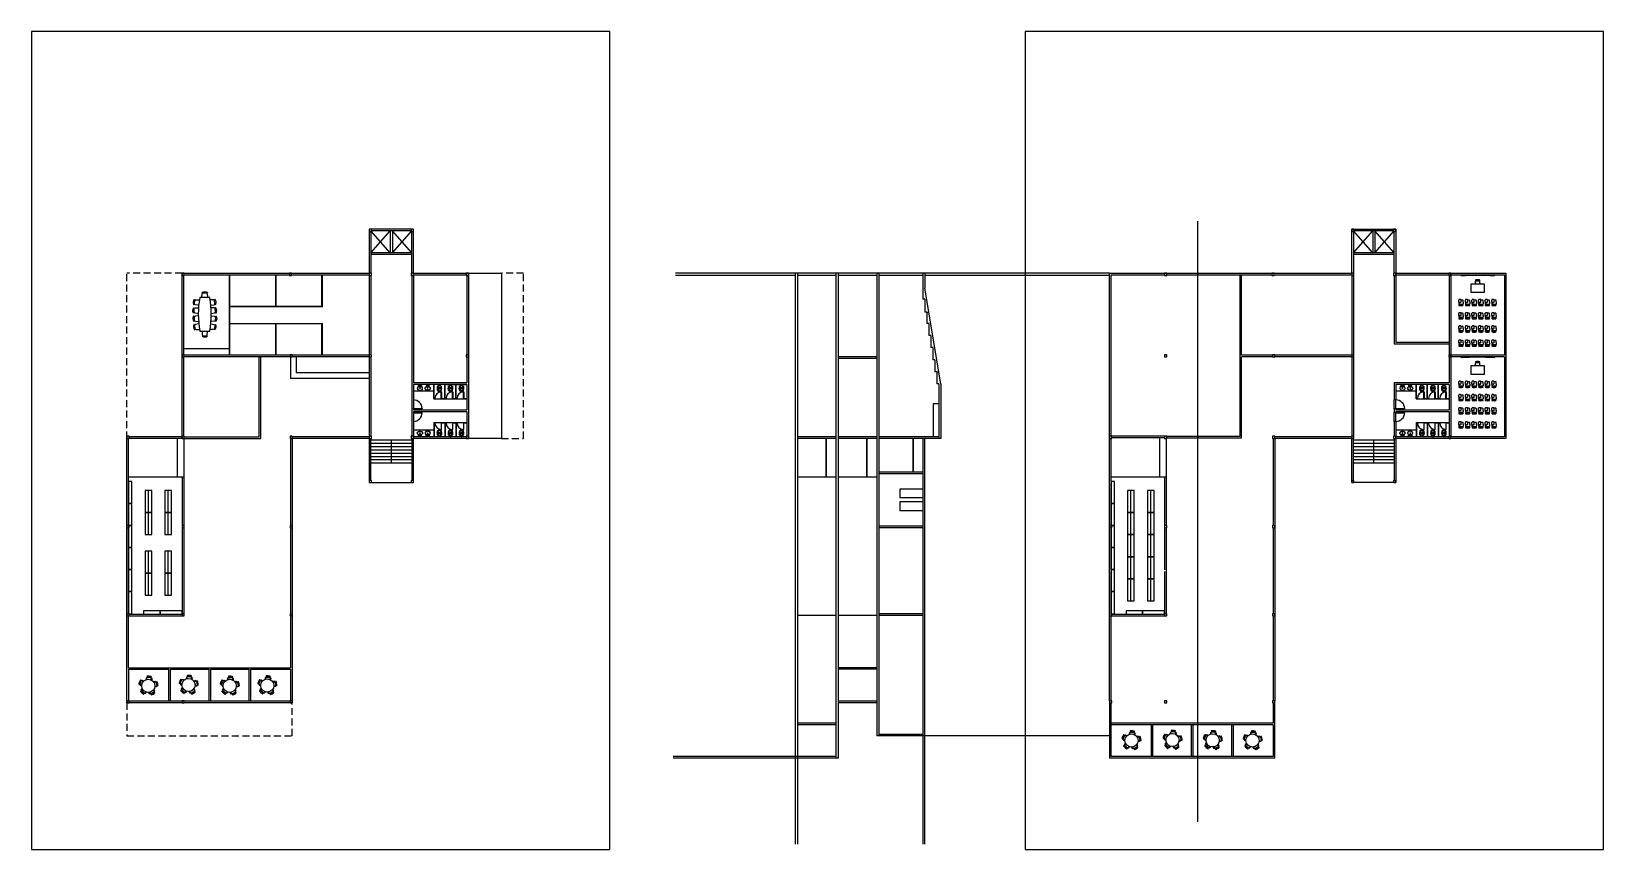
# Model space of a CAD drawing. Header units: millimetres. Extents: x 387 to 811, y 539 to 827.
# Drawn here: x 614.3 to 757.1, y 573.2 to 647.4 of the extents above; entities that cross this region are included whole.
import ezdxf

# ---------------------------------------------------------------- set-up
doc = ezdxf.new("R2010")
doc.units = ezdxf.units.MM
doc.linetypes.add('DASHED', pattern=[19.05, 12.7, -6.35])
for name, color, linetype in [('1 pav.', 5, 'Continuous'), ('2 pav.', 3, 'Continuous'), ('ESQUADRIAS', 6, 'Continuous'), ('LINHA FINA', 8, 'Continuous'), ('MOBILIARIO', 3, 'Continuous'), ('parede vista', 2, 'Continuous'), ('PAREDES EM CORTE', 5, 'Continuous'), ('pilar', 4, 'Continuous'), ('projeção', 1, 'DASHED'), ('Térreo', 2, 'Continuous')]:
    doc.layers.add(name, color=color, linetype=linetype)

# ---------------------------------------------------------------- blocks, each defined once
blk = doc.blocks.new('mesa redonda da biblioteca')
at = {"layer": 'MOBILIARIO'}
for p, q in [((1159.24, -112.66), (1159.27, -112.65)), ((1159.37, -112.74), (1159.29, -112.63)), ((1159.3, -112.56), (1159.54, -112.39)), ((1159.37, -112.75), (1159.35, -112.76)), ((1159.41, -112.48), (1159.37, -112.43)), ((1159.43, -112.47), (1159.39, -112.41)), ((1159.7, -112.51), (1159.61, -112.4)), ((1159.63, -112.38), (1159.66, -112.36)), ((1159.69, -112.51), (1159.71, -112.5)), ((1160.03, -112.52), (1160.02, -112.5)), ((1160.04, -112.52), (1160.12, -112.41)), ((1160.08, -112.37), (1160.1, -112.39)), ((1160.19, -112.4), (1160.43, -112.57)), ((1160.3, -112.47), (1160.34, -112.42)), ((1160.32, -112.49), (1160.36, -112.44)), ((1160.36, -112.76), (1160.44, -112.64)), ((1160.36, -112.75), (1160.38, -112.77)), ((1160.46, -112.66), (1160.49, -112.67)), ((1159.13, -113.3), (1159.07, -113.32)), ((1159.14, -113.33), (1159.08, -113.35)), ((1159.18, -113.46), (1159.09, -113.17)), ((1159.12, -113.09), (1159.11, -113.06)), ((1159.26, -113.07), (1159.12, -113.11)), ((1159.26, -113.07), (1159.25, -113.04)), ((1159.38, -113.45), (1159.25, -113.49)), ((1159.26, -113.54), (1159.25, -113.52)), ((1159.38, -113.45), (1159.39, -113.47)), ((1159.63, -113.8), (1159.6, -113.8)), ((1159.65, -113.66), (1159.63, -113.66)), ((1159.65, -113.65), (1159.65, -113.8)), ((1160, -113.85), (1159.7, -113.85)), ((1159.84, -113.85), (1159.84, -113.91)), ((1159.87, -113.85), (1159.87, -113.91)), ((1160.05, -113.66), (1160.05, -113.8)), ((1160.06, -113.66), (1160.08, -113.66)), ((1160.11, -113.8), (1160.08, -113.8)), ((1160.33, -113.46), (1160.47, -113.51)), ((1160.33, -113.46), (1160.33, -113.49)), ((1160.46, -113.53), (1160.45, -113.56)), ((1160.46, -113.08), (1160.47, -113.06)), ((1160.46, -113.08), (1160.59, -113.13)), ((1160.62, -113.19), (1160.53, -113.47)), ((1160.57, -113.35), (1160.63, -113.37)), ((1160.58, -113.32), (1160.64, -113.34)), ((1160.61, -113.07), (1160.6, -113.1))]:
    blk.add_line(p, q, dxfattribs=at)
for points in [[(1159.24, -112.66), (1159.34, -112.79)], [(1159.27, -112.65), (1159.36, -112.77)], [(1159.63, -112.38), (1159.72, -112.51)], [(1159.66, -112.36), (1159.76, -112.5)], [(1160.08, -112.37), (1159.98, -112.5)], [(1160.1, -112.39), (1160.01, -112.51)], [(1160.46, -112.66), (1160.37, -112.78)], [(1160.49, -112.67), (1160.39, -112.81)], [(1159.11, -113.06), (1159.27, -113.01)], [(1159.12, -113.09), (1159.26, -113.04)], [(1159.25, -113.52), (1159.39, -113.47)], [(1159.26, -113.54), (1159.42, -113.49)], [(1159.6, -113.8), (1159.6, -113.63)], [(1159.63, -113.8), (1159.63, -113.64)], [(1160.08, -113.8), (1160.08, -113.65)], [(1160.11, -113.8), (1160.11, -113.64)], [(1160.45, -113.56), (1160.29, -113.51)], [(1160.46, -113.53), (1160.31, -113.48)], [(1160.61, -113.07), (1160.46, -113.02)], [(1160.6, -113.1), (1160.46, -113.06)]]:
    blk.add_lwpolyline(points, dxfattribs=at)
blk.add_circle((1159.86, -113.09), 0.6, dxfattribs=at)
for centre, radius, start, end in [((1159.24, -112.52), 0.025, 136.3399, 316.3399), ((1159.94, -113.19), 1, 115.6601, 136.3399), ((1159.94, -113.19), 0.95, 115.6601, 136.3399), ((1159.33, -112.6), 0.05, 126, 216), ((1159.52, -112.31), 0.025, 295.6601, 115.6601), ((1159.57, -112.43), 0.05, 36, 126), ((1160.16, -112.44), 0.05, 54, 144), ((1160.21, -112.32), 0.025, 64.3399, 244.3399), ((1159.79, -113.2), 0.95, 43.6601, 64.3399), ((1159.79, -113.2), 1, 43.6601, 64.3399), ((1160.4, -112.61), 0.05, 324, 54), ((1160.5, -112.53), 0.025, 223.6601, 43.6601), ((1159.01, -113.17), 0.025, 7.6601, 187.6601), ((1159.98, -113.04), 1, 187.6601, 208.3399), ((1159.98, -113.04), 0.95, 187.6601, 208.3399), ((1159.14, -113.16), 0.05, 108, 198), ((1159.12, -113.51), 0.025, 208.3399, 28.3399), ((1159.23, -113.44), 0.05, 198, 288), ((1159.7, -113.8), 0.05, 180, 270), ((1159.68, -113.92), 0.025, 79.6601, 259.6601), ((1159.85, -112.96), 1, 259.6601, 280.3399), ((1159.85, -112.96), 0.95, 259.6601, 280.3399), ((1160, -113.8), 0.05, 270, 0), ((1160.03, -113.92), 0.025, 280.3399, 100.3399), ((1160.48, -113.46), 0.05, 252, 342), ((1159.74, -113.06), 0.95, 331.6601, 352.3399), ((1160.59, -113.52), 0.025, 151.6601, 331.6601), ((1160.58, -113.17), 0.05, 342, 72), ((1159.74, -113.06), 1, 331.6601, 352.3399), ((1160.7, -113.19), 0.025, 352.3399, 172.3399)]:
    blk.add_arc(centre, radius, start, end, dxfattribs=at)
blk = doc.blocks.new('carteira')
at = {"layer": 'MOBILIARIO'}
for p, q in [((678.55, -147.9), (678.55, -147.75)), ((678.6, -147.7), (678.9, -147.7)), ((678.6, -148.1), (678.74, -148.1)), ((678.73, -147.7), (678.73, -147.64)), ((678.74, -147.94), (678.74, -148.1)), ((678.76, -147.7), (678.76, -147.64)), ((678.85, -147.89), (678.79, -147.89)), ((678.79, -148.15), (678.9, -148.15)), ((678.9, -147.7), (678.9, -147.84)), ((678.95, -147.9), (678.95, -147.75)), ((678.95, -148.05), (678.95, -148.1))]:
    blk.add_line(p, q, dxfattribs=at)
for points in [[(678.55, -147.9), (678.55, -148.05)], [(678.95, -147.9), (678.95, -148.05)]]:
    blk.add_lwpolyline(points, dxfattribs=at)
for centre, radius, start, end in [((678.57, -147.63), 0.025, 100.3211, 280.3211), ((678.6, -147.75), 0.05, 89.9812, 179.9812), ((678.6, -148.05), 0.05, 179.9812, 269.9812), ((678.75, -148.59), 1, 79.6413, 100.3211), ((678.75, -148.59), 0.95, 79.6413, 100.3211), ((678.79, -147.94), 0.05, 90, 180), ((678.79, -148.1), 0.05, 180, 270), ((678.85, -147.84), 0.05, 270, 0), ((678.9, -147.75), 0.05, 359.9812, 89.9812), ((678.9, -148.1), 0.05, 270, 0), ((678.92, -147.63), 0.025, 259.6413, 79.6413)]:
    blk.add_arc(centre, radius, start, end, dxfattribs=at)
blk = doc.blocks.new('bureau de aula')
at = {"layer": 'MOBILIARIO'}
for p, q in [((676.06, -147.83), (676.02, -147.83)), ((676.06, -147.86), (676.02, -147.86)), ((676.06, -147.99), (676.06, -147.69)), ((676.26, -147.64), (676.11, -147.64)), ((676.26, -148.04), (676.11, -148.04))]:
    blk.add_line(p, q, dxfattribs=at)
for points in [[(676.26, -147.64), (676.36, -147.64)], [(676.26, -148.04), (676.36, -148.04)]]:
    blk.add_lwpolyline(points, dxfattribs=at)
blk.add_lwpolyline([(677.11, -147.22), (676.36, -147.22), (676.36, -148.47), (677.11, -148.47)], close=True, dxfattribs=at)
for centre, radius, start, end in [((676.97, -147.84), 1, 169.6601, 190.3399), ((676.01, -147.67), 0.025, 349.6601, 169.6601), ((676.01, -148.02), 0.025, 190.3399, 10.3399), ((676.97, -147.84), 0.95, 169.6601, 190.3399), ((676.11, -147.69), 0.05, 90, 180), ((676.11, -147.99), 0.05, 180, 270)]:
    blk.add_arc(centre, radius, start, end, dxfattribs=at)
blk = doc.blocks.new('mesa de reuniões')
at = {"layer": 'MOBILIARIO'}
for points in [[(1151.48, -107.15, 0.083333), (1148.45, -106.88), (1148.37, -107.8, 0.083333), (1151.4, -108.06)], [(1148.67, -106.43, 0.421716), (1148.66, -106.44), (1148.67, -106.45, 0.406514), (1148.69, -106.46, -0.29498), (1149.12, -106.44, 0.406514), (1149.13, -106.44), (1149.14, -106.43, 0.421716), (1149.13, -106.42, 0.295423)], [(1149.43, -106.42, 0.421716), (1149.42, -106.43), (1149.43, -106.44, 0.406514), (1149.44, -106.45, -0.29498), (1149.87, -106.47, 0.406514), (1149.89, -106.47), (1149.9, -106.46, 0.421716), (1149.89, -106.44, 0.295423)], [(1150.65, -106.53, -0.421716), (1150.65, -106.54), (1150.64, -106.55, -0.406514), (1150.63, -106.56, 0.29498), (1150.2, -106.5, -0.406514), (1150.19, -106.49), (1150.18, -106.48, -0.421716), (1150.19, -106.47, -0.295423)], [(1151.4, -106.68, -0.421716), (1151.4, -106.69), (1151.39, -106.7, -0.406514), (1151.37, -106.7, 0.29498), (1150.95, -106.61, -0.406514), (1150.94, -106.6), (1150.93, -106.59, -0.421716), (1150.94, -106.58, -0.295423)], [(1147.95, -107.07, -0.421716), (1147.97, -107.06), (1147.98, -107.07, -0.406514), (1147.98, -107.09, 0.29498), (1147.94, -107.52, -0.406514), (1147.94, -107.53), (1147.93, -107.54, -0.421716), (1147.91, -107.53, -0.295423)], [(1148.5, -108.28, -0.421716), (1148.5, -108.27), (1148.51, -108.26, -0.406514), (1148.53, -108.26, 0.29498), (1148.95, -108.35, -0.406514), (1148.96, -108.35), (1148.97, -108.36, -0.421716), (1148.96, -108.38, -0.295423)], [(1149.25, -108.43, -0.421716), (1149.25, -108.41), (1149.26, -108.4, -0.406514), (1149.27, -108.4, 0.29498), (1149.7, -108.45, -0.406514), (1149.71, -108.46), (1149.72, -108.47, -0.421716), (1149.72, -108.48, -0.295423)], [(1150.48, -108.53, 0.421716), (1150.48, -108.51), (1150.47, -108.5, 0.406514), (1150.46, -108.5, -0.29498), (1150.03, -108.48, 0.406514), (1150.01, -108.48), (1150.01, -108.49, 0.421716), (1150.01, -108.51, 0.295423)], [(1151.93, -107.41, 0.421716), (1151.92, -107.41), (1151.91, -107.42, 0.406514), (1151.9, -107.43, -0.29498), (1151.87, -107.86, 0.406514), (1151.87, -107.87), (1151.88, -107.88, 0.421716), (1151.89, -107.88, 0.295423)], [(1151.24, -108.52, 0.421716), (1151.24, -108.5), (1151.23, -108.49, 0.406514), (1151.22, -108.49, -0.29498), (1150.79, -108.5, 0.406514), (1150.77, -108.51), (1150.77, -108.52, 0.421716), (1150.77, -108.53, 0.295423)]]:
    blk.add_lwpolyline(points, format="xyb", close=True, dxfattribs=at)
for points in [[(1149.16, -106.86, 0.084259), (1149.16, -106.82), (1149.13, -106.56, 0.389031), (1149.03, -106.47), (1148.77, -106.48, 0.389031), (1148.67, -106.57), (1148.66, -106.84, 0.084259), (1148.66, -106.87, 0.084259)], [(1149.89, -106.88, 0.084259), (1149.89, -106.85), (1149.88, -106.59, 0.389031), (1149.79, -106.49), (1149.53, -106.48, 0.389031), (1149.42, -106.56), (1149.39, -106.82, 0.084259), (1149.39, -106.86, 0.084259)], [(1150.11, -106.9, -0.084259), (1150.12, -106.87), (1150.17, -106.61, -0.389031), (1150.29, -106.53), (1150.54, -106.57, -0.389031), (1150.63, -106.67), (1150.62, -106.94, -0.084259), (1150.61, -106.97, -0.084259)], [(1150.83, -107.01, -0.084259), (1150.84, -106.97), (1150.91, -106.72, -0.389031), (1151.03, -106.65), (1151.28, -106.7, -0.389031), (1151.36, -106.82), (1151.33, -107.08, -0.084259), (1151.32, -107.11, -0.084259)], [(1148.38, -107.58, -0.170598), (1148.32, -107.59), (1148.06, -107.54, -0.389031), (1147.97, -107.43), (1148, -107.18, -0.389031), (1148.1, -107.08), (1148.36, -107.08, -0.170598), (1148.43, -107.11, -0.170598)], [(1149.07, -107.95, -0.084259), (1149.06, -107.98), (1148.99, -108.23, -0.389031), (1148.87, -108.31), (1148.62, -108.25, -0.389031), (1148.54, -108.14), (1148.57, -107.88, -0.084259), (1148.58, -107.85, -0.084259)], [(1149.79, -108.05, -0.084259), (1149.79, -108.08), (1149.73, -108.34, -0.389031), (1149.62, -108.42), (1149.36, -108.39, -0.389031), (1149.27, -108.28), (1149.28, -108.02, -0.084259), (1149.29, -107.99, -0.084259)], [(1150.01, -108.07, 0.084259), (1150.01, -108.1), (1150.02, -108.36, 0.389031), (1150.12, -108.46), (1150.37, -108.47, 0.389031), (1150.48, -108.38), (1150.51, -108.12, 0.084259), (1150.51, -108.09, 0.084259)], [(1150.74, -108.09, 0.084259), (1150.74, -108.12), (1150.77, -108.39, 0.389031), (1150.87, -108.48), (1151.13, -108.47, 0.389031), (1151.23, -108.37), (1151.24, -108.11, 0.084259), (1151.24, -108.07, 0.084259)], [(1151.42, -107.84, 0.170598), (1151.49, -107.86), (1151.75, -107.86, 0.389031), (1151.85, -107.77), (1151.87, -107.52, 0.389031), (1151.79, -107.41), (1151.53, -107.36, 0.170598), (1151.46, -107.37, 0.170598)]]:
    blk.add_lwpolyline(points, format="xyb", dxfattribs=at)
blk = doc.blocks.new('cuba do lavatório')
at = {"layer": 'MOBILIARIO'}
for p, q in [((535.9, 52.8), (535.89, 52.91)), ((535.96, 52.8), (535.97, 52.91))]:
    blk.add_line(p, q, dxfattribs=at)
for centre, radius in [((535.81, 52.91), 0.0326), ((535.81, 52.91), 0.0212), ((536.05, 52.91), 0.0326), ((536.05, 52.91), 0.0212), ((535.93, 52.69), 0.0212)]:
    blk.add_circle(centre, radius, dxfattribs=at)
for centre, radius, start, end in [((535.93, 52.91), 0.05, 317.7534, 222.2466), ((535.93, 52.91), 0.04, 349.8443, 190.1557), ((535.93, 52.8), 0.04, 143.4139, 36.5861), ((535.93, 52.8), 0.03, 180, 0)]:
    blk.add_arc(centre, radius, start, end, dxfattribs=at)
blk.add_ellipse((535.93, 52.69), major_axis=(-0.235, 0), ratio=0.714749, start_param=4.861692, end_param=10.846271, dxfattribs=at)
blk.add_open_spline([(535.89, 52.87), (535.85, 52.86), (535.81, 52.85), (535.72, 52.79), (535.68, 52.74), (535.69, 52.63), (535.73, 52.58), (535.84, 52.52), (535.92, 52.51), (536.06, 52.53), (536.12, 52.57), (536.18, 52.67), (536.18, 52.73), (536.11, 52.82), (536.05, 52.85), (535.98, 52.87), (535.97, 52.87), (535.97, 52.87)], degree=3, knots=[4.861692, 4.861692, 4.861692, 4.861692, 5.430609, 5.430609, 6.323813, 6.323813, 7.217016, 7.217016, 8.110219, 8.110219, 9.003422, 9.003422, 9.896625, 9.896625, 10.789828, 10.789828, 10.846271, 10.846271, 10.846271, 10.846271], dxfattribs=at)
blk = doc.blocks.new('vaso sanitário')
at = {"layer": 'MOBILIARIO'}
for p, q in [((535.05, 52.96), (535.05, 53.01)), ((535.09, 52.96), (535.09, 53.01))]:
    blk.add_line(p, q, dxfattribs=at)
for points in [[(535.12, 52.92, -0.166403), (535.13, 52.93), (535.17, 52.92, -0.147687), (535.22, 52.89, -0.13868), (535.24, 52.84, -0.056337), (535.26, 52.7, -0.03707), (535.25, 52.6, -0.071007), (535.21, 52.47, -0.183874), (535.17, 52.42, -0.096189), (535.07, 52.4, -0.096189), (534.97, 52.42, -0.183874), (534.92, 52.47, -0.071007), (534.88, 52.6, -0.03707), (534.87, 52.7, -0.056337), (534.89, 52.84, -0.13868), (534.92, 52.89, -0.147687), (534.97, 52.92), (535, 52.93, -0.166403), (535.01, 52.92)], [(535.1, 52.94), (535.1, 52.95, 0.414214), (535.08, 52.96), (535.05, 52.96, 0.414214), (535.03, 52.95), (535.03, 52.94)], [(535.07, 52.76, 0.06168), (534.99, 52.76, 0.039055), (534.98, 52.75, 0.304226), (534.92, 52.67, 0.074407), (534.95, 52.49, 0.256561), (535, 52.45, 0.06572), (535.07, 52.44, 0.068252)], [(535.07, 52.76, 0.06168), (534.99, 52.75, 0.039055), (534.98, 52.75, 0.304045), (534.93, 52.67, 0.074349), (534.96, 52.5, 0.256479), (535.01, 52.46, 0.065787), (535.07, 52.45, 0.065787)], [(535.07, 52.73, 0.0408), (535.02, 52.73), (535.02, 52.67, 0.057291), (535.03, 52.67, 0.350796), (535.07, 52.63, 0.350796)], [(535.07, 52.76, -0.06168), (535.14, 52.75, -0.039055), (535.15, 52.75, -0.304045), (535.2, 52.67, -0.074349), (535.17, 52.5, -0.256479), (535.13, 52.46, -0.065787), (535.07, 52.45, -0.065787)], [(535.07, 52.76, -0.06168), (535.14, 52.76, -0.039055), (535.15, 52.75, -0.304226), (535.21, 52.67, -0.074407), (535.18, 52.49, -0.256561), (535.13, 52.45, -0.06572), (535.07, 52.44, -0.068252)], [(535.07, 52.73, -0.0408), (535.11, 52.73), (535.11, 52.67, -0.057291), (535.11, 52.67, -0.350796), (535.07, 52.63, -0.350796)]]:
    blk.add_lwpolyline(points, format="xyb", dxfattribs=at)
for points in [[(535.07, 52.42, 0.082763), (535.16, 52.43, 0.191824), (535.21, 52.48, 0.041847), (535.24, 52.58, 0.10707), (535.24, 52.83, 0.077273), (535.22, 52.88, 0.212411), (535.17, 52.92, 0.040827), (535.15, 52.92, 0.014904), (535.14, 52.92, 0.025143), (535.13, 52.92, -0.029767), (535.11, 52.93, 0.034354), (535.07, 52.93, 0.034354), (535.02, 52.93, -0.029767), (535, 52.92, 0.025143), (535, 52.92, 0.014904), (534.98, 52.92, 0.040827), (534.97, 52.92, 0.212411), (534.91, 52.88, 0.077273), (534.9, 52.83, 0.10707), (534.9, 52.58, 0.041847), (534.93, 52.48, 0.191824), (534.98, 52.43, 0.082763)], [(535.03, 53.03), (535.1, 53.03), (535.1, 53.03, -0.414214), (535.08, 53.01), (535.05, 53.01, -0.414214), (535.03, 53.03)]]:
    blk.add_lwpolyline(points, format="xyb", close=True, dxfattribs=at)
for centre in [(534.99, 52.85), (535.14, 52.85)]:
    blk.add_circle(centre, 0.0075, dxfattribs=at)
for centre, radius, start, end in [((535.01, 52.91), 0.0286, 100.7284, 157.4355), ((535.07, 52.56), 0.389, 90.3224, 99.2049), ((535.06, 52.56), 0.389, 80.7951, 89.6776), ((535.12, 52.91), 0.0286, 22.5645, 79.2716)]:
    blk.add_arc(centre, radius, start, end, dxfattribs=at)

msp = doc.modelspace()

# ---------------------------------------------------------------- linework, layer by layer
at = {"layer": '1 pav.'}
for p, q in [((637.951, 625.327), (638.001, 625.327)), ((637.851, 610.477), (637.851, 602.577)), ((637.851, 602.377), (637.851, 594.577))]:
    msp.add_line(p, q, dxfattribs=at)
at = {"layer": '2 pav.'}
for points in [[(734.204, 629.277), (734.404, 629.277), (734.404, 629.477), (734.204, 629.477)], [(738.004, 629.277), (738.204, 629.277), (738.204, 629.477), (738.004, 629.477)], [(734.204, 606.477), (734.404, 606.477), (734.404, 606.677), (734.204, 606.677)], [(738.004, 606.477), (738.204, 606.477), (738.204, 606.677), (738.004, 606.677)]]:
    msp.add_lwpolyline(points, close=True, dxfattribs=at)
at = {"layer": 'ESQUADRIAS'}
for p, q in [((650.851, 614.077), (650.851, 615.377)), ((650.881, 614.107), (650.881, 615.377)), ((651.851, 614.107), (651.851, 615.377)), ((651.881, 614.107), (651.881, 615.377)), ((652.851, 614.107), (652.851, 615.377)), ((652.881, 614.107), (652.881, 615.377)), ((740.054, 614.077), (740.054, 615.377)), ((740.084, 614.107), (740.084, 615.377)), ((741.054, 614.107), (741.054, 615.377)), ((741.084, 614.107), (741.084, 615.377)), ((742.054, 614.107), (742.054, 615.377)), ((742.084, 614.107), (742.084, 615.377)), ((650.851, 614.077), (650.959, 614.077)), ((650.881, 614.107), (650.959, 614.107)), ((650.959, 614.107), (650.959, 614.077)), ((651.559, 614.107), (651.881, 614.107)), ((651.559, 614.107), (651.559, 614.077)), ((651.559, 614.077), (651.974, 614.077)), ((651.559, 614.077), (651.974, 614.077)), ((651.881, 614.107), (651.974, 614.107)), ((651.974, 614.107), (651.974, 614.077)), ((652.574, 614.107), (652.574, 614.077)), ((652.574, 614.107), (652.981, 614.107)), ((652.574, 614.107), (652.574, 614.077)), ((652.574, 614.077), (652.981, 614.077)), ((653.581, 614.107), (653.851, 614.107)), ((653.581, 614.107), (653.581, 614.077)), ((653.581, 614.077), (653.851, 614.077)), ((740.054, 614.077), (740.161, 614.077)), ((740.084, 614.107), (740.161, 614.107)), ((740.161, 614.107), (740.161, 614.077)), ((740.761, 614.107), (741.084, 614.107)), ((740.761, 614.107), (740.761, 614.077)), ((740.761, 614.077), (741.176, 614.077)), ((740.761, 614.077), (741.176, 614.077)), ((741.084, 614.107), (741.176, 614.107)), ((741.176, 614.107), (741.176, 614.077)), ((741.776, 614.107), (741.776, 614.077)), ((741.776, 614.107), (742.184, 614.107)), ((741.776, 614.107), (741.776, 614.077)), ((741.776, 614.077), (742.184, 614.077)), ((742.784, 614.107), (743.054, 614.107)), ((742.784, 614.107), (742.784, 614.077)), ((742.784, 614.077), (743.054, 614.077)), ((650.851, 611.927), (650.851, 610.627)), ((650.851, 611.927), (650.959, 611.927)), ((650.881, 611.897), (650.881, 610.627)), ((650.881, 611.897), (650.959, 611.897)), ((650.959, 611.897), (650.959, 611.927)), ((651.559, 611.927), (651.974, 611.927)), ((651.559, 611.897), (651.559, 611.927)), ((651.559, 611.897), (651.881, 611.897)), ((651.851, 611.897), (651.851, 610.627)), ((651.881, 611.897), (651.881, 610.627)), ((651.881, 611.897), (651.974, 611.897)), ((651.974, 611.897), (651.974, 611.927)), ((652.574, 611.897), (652.574, 611.927)), ((652.574, 611.927), (652.981, 611.927)), ((652.574, 611.897), (652.574, 611.927)), ((652.574, 611.897), (652.981, 611.897)), ((652.851, 611.897), (652.851, 610.627)), ((652.881, 611.897), (652.881, 610.627)), ((652.981, 611.897), (652.981, 611.927)), ((653.581, 611.927), (653.851, 611.927)), ((653.581, 611.897), (653.581, 611.927)), ((653.581, 611.897), (653.851, 611.897)), ((740.054, 611.927), (740.054, 610.627)), ((740.054, 611.927), (740.161, 611.927)), ((740.084, 611.897), (740.084, 610.627)), ((740.084, 611.897), (740.161, 611.897)), ((740.161, 611.897), (740.161, 611.927)), ((740.761, 611.927), (741.176, 611.927)), ((740.761, 611.897), (740.761, 611.927)), ((740.761, 611.897), (741.084, 611.897)), ((741.054, 611.897), (741.054, 610.627)), ((741.084, 611.897), (741.084, 610.627)), ((741.084, 611.897), (741.176, 611.897)), ((741.176, 611.897), (741.176, 611.927)), ((741.776, 611.897), (741.776, 611.927)), ((741.776, 611.927), (742.184, 611.927)), ((741.776, 611.897), (741.776, 611.927)), ((741.776, 611.897), (742.184, 611.897)), ((742.054, 611.897), (742.054, 610.627)), ((742.084, 611.897), (742.084, 610.627)), ((742.184, 611.897), (742.184, 611.927)), ((742.784, 611.927), (743.054, 611.927)), ((742.784, 611.897), (742.784, 611.927)), ((742.784, 611.897), (743.054, 611.897))]:
    msp.add_line(p, q, dxfattribs=at)
for points in [[(651.559, 614.107), (651.529, 614.107), (651.529, 614.707), (651.559, 614.707)], [(652.574, 614.107), (652.544, 614.107), (652.544, 614.707), (652.574, 614.707)], [(653.581, 614.107), (653.551, 614.107), (653.551, 614.707), (653.581, 614.707)], [(740.761, 614.107), (740.731, 614.107), (740.731, 614.707), (740.761, 614.707)], [(741.776, 614.107), (741.746, 614.107), (741.746, 614.707), (741.776, 614.707)], [(742.784, 614.107), (742.754, 614.107), (742.754, 614.707), (742.784, 614.707)], [(649.001, 613.177), (649.001, 613.207), (649.801, 613.207), (649.801, 613.177)], [(649.001, 612.827), (649.001, 612.797), (649.801, 612.797), (649.801, 612.827)], [(738.204, 613.177), (738.204, 613.207), (739.004, 613.207), (739.004, 613.177)], [(738.204, 612.827), (738.204, 612.797), (739.004, 612.797), (739.004, 612.827)], [(651.559, 611.897), (651.529, 611.897), (651.529, 611.297), (651.559, 611.297)], [(652.574, 611.897), (652.544, 611.897), (652.544, 611.297), (652.574, 611.297)], [(653.581, 611.897), (653.551, 611.897), (653.551, 611.297), (653.581, 611.297)], [(740.761, 611.897), (740.731, 611.897), (740.731, 611.297), (740.761, 611.297)], [(741.776, 611.897), (741.746, 611.897), (741.746, 611.297), (741.776, 611.297)], [(742.784, 611.897), (742.754, 611.897), (742.754, 611.297), (742.784, 611.297)]]:
    msp.add_lwpolyline(points, close=True, dxfattribs=at)
at = {"layer": 'LINHA FINA'}
for p, q in [((645.151, 627.327), (646.901, 629.327)), ((646.901, 627.327), (645.151, 629.327)), ((647.101, 627.327), (648.851, 629.327)), ((648.851, 627.327), (647.101, 629.327)), ((734.354, 627.327), (736.104, 629.327)), ((736.104, 627.327), (734.354, 629.327)), ((736.304, 627.327), (738.054, 629.327)), ((738.054, 627.327), (736.304, 629.327)), ((632.301, 618.627), (628.151, 618.627)), ((650.959, 614.077), (651.559, 614.077)), ((651.974, 614.077), (652.574, 614.077)), ((652.981, 614.077), (653.581, 614.077)), ((738.054, 613.177), (738.054, 613.977)), ((738.204, 613.177), (738.204, 613.977)), ((740.161, 614.077), (740.761, 614.077)), ((741.176, 614.077), (741.776, 614.077)), ((742.184, 614.077), (742.784, 614.077)), ((738.054, 612.027), (738.054, 612.827)), ((738.204, 612.027), (738.204, 612.827)), ((650.959, 611.927), (651.559, 611.927)), ((651.974, 611.927), (652.574, 611.927)), ((652.981, 611.927), (653.581, 611.927)), ((740.161, 611.927), (740.761, 611.927)), ((741.176, 611.927), (741.776, 611.927)), ((742.184, 611.927), (742.784, 611.927)), ((648.851, 610.327), (645.151, 610.327)), ((648.851, 610.027), (645.151, 610.027)), ((648.851, 609.727), (645.151, 609.727)), ((647.001, 608.227), (647.001, 610.327)), ((738.054, 610.327), (734.354, 610.327)), ((738.054, 610.027), (734.354, 610.027)), ((738.054, 609.727), (734.354, 609.727)), ((736.204, 608.227), (736.204, 610.327)), ((648.851, 609.427), (645.151, 609.427)), ((648.851, 609.127), (645.151, 609.127)), ((648.851, 608.827), (645.151, 608.827)), ((648.851, 608.527), (645.151, 608.527)), ((648.851, 608.227), (645.151, 608.227)), ((738.054, 609.427), (734.354, 609.427)), ((738.054, 609.127), (734.354, 609.127)), ((738.054, 608.827), (734.354, 608.827)), ((738.054, 608.527), (734.354, 608.527)), ((738.054, 608.227), (734.354, 608.227))]:
    msp.add_line(p, q, dxfattribs=at)
for centre, radius, start, end in [((649.001, 613.177), 0.801, 2.14759, 90), ((651.544, 614.122), 0.585, 91.4688, 181.4688), ((652.559, 614.122), 0.585, 91.4688, 181.4688), ((653.566, 614.122), 0.585, 91.4688, 181.4688), ((738.204, 613.177), 0.801, 2.14759, 90), ((740.746, 614.122), 0.585, 91.4688, 181.4688), ((741.761, 614.122), 0.585, 91.4688, 181.4688), ((742.769, 614.122), 0.585, 91.4688, 181.4688), ((649.001, 612.827), 0.801, 270, 357.85241), ((738.204, 612.827), 0.801, 270, 357.85241), ((651.544, 611.882), 0.585, 178.5312, 268.5312), ((652.559, 611.882), 0.585, 178.5312, 268.5312), ((653.566, 611.882), 0.585, 178.5312, 268.5312), ((740.746, 611.882), 0.585, 178.5312, 268.5312), ((741.761, 611.882), 0.585, 178.5312, 268.5312), ((742.769, 611.882), 0.585, 178.5312, 268.5312)]:
    msp.add_arc(centre, radius, start, end, dxfattribs=at)
at = {"layer": 'MOBILIARIO'}
for p, q in [((744.129, 625.327), (744.129, 625.227)), ((747.129, 625.327), (747.129, 625.227)), ((637.851, 617.877), (637.851, 615.927)), ((638.351, 617.877), (638.351, 616.427)), ((744.129, 617.902), (744.129, 617.802)), ((747.129, 617.902), (747.129, 617.802)), ((645.001, 615.927), (637.851, 615.927)), ((645.001, 616.427), (638.351, 616.427)), ((652.001, 615.377), (653.851, 615.377)), ((650.851, 614.777), (649.001, 614.777)), ((740.054, 614.777), (738.204, 614.777)), ((650.851, 611.227), (649.001, 611.227)), ((740.054, 611.227), (738.204, 611.227)), ((627.551, 610.477), (627.551, 606.977)), ((628.151, 610.477), (628.151, 606.977)), ((716.754, 610.477), (716.754, 606.977)), ((717.354, 610.477), (717.354, 606.977)), ((624.951, 603.752), (624.951, 605.752)), ((626.751, 603.752), (626.751, 605.752)), ((714.154, 603.752), (714.154, 605.752)), ((715.954, 603.752), (715.954, 605.752)), ((624.951, 601.752), (624.951, 603.752)), ((626.751, 601.752), (626.751, 603.752)), ((714.154, 601.752), (714.154, 603.752)), ((715.954, 601.752), (715.954, 603.752)), ((714.154, 599.752), (714.154, 601.752)), ((715.954, 599.752), (715.954, 601.752)), ((624.951, 598.252), (624.951, 600.252)), ((626.751, 598.252), (626.751, 600.252)), ((714.154, 597.752), (714.154, 599.752)), ((715.954, 597.752), (715.954, 599.752)), ((624.951, 596.252), (624.951, 598.252)), ((626.751, 596.252), (626.751, 598.252)), ((714.154, 595.752), (714.154, 597.752)), ((715.954, 595.752), (715.954, 597.752))]:
    msp.add_line(p, q, dxfattribs=at)
for points in [[(623.151, 604.577), (623.451, 604.577), (623.451, 606.577), (623.151, 606.577)], [(624.651, 603.752), (625.251, 603.752), (625.251, 605.752), (624.651, 605.752)], [(626.451, 603.752), (627.051, 603.752), (627.051, 605.752), (626.451, 605.752)], [(712.354, 604.577), (712.654, 604.577), (712.654, 606.577), (712.354, 606.577)], [(713.854, 603.752), (714.454, 603.752), (714.454, 605.752), (713.854, 605.752)], [(715.654, 603.752), (716.254, 603.752), (716.254, 605.752), (715.654, 605.752)], [(623.151, 602.577), (623.451, 602.577), (623.451, 604.577), (623.151, 604.577)], [(712.354, 602.577), (712.654, 602.577), (712.654, 604.577), (712.354, 604.577)], [(623.151, 600.577), (623.451, 600.577), (623.451, 602.577), (623.151, 602.577)], [(624.651, 601.752), (625.251, 601.752), (625.251, 603.752), (624.651, 603.752)], [(626.451, 601.752), (627.051, 601.752), (627.051, 603.752), (626.451, 603.752)], [(712.354, 600.577), (712.654, 600.577), (712.654, 602.577), (712.354, 602.577)], [(713.854, 601.752), (714.454, 601.752), (714.454, 603.752), (713.854, 603.752)], [(715.654, 601.752), (716.254, 601.752), (716.254, 603.752), (715.654, 603.752)], [(713.854, 599.752), (714.454, 599.752), (714.454, 601.752), (713.854, 601.752)], [(715.654, 599.752), (716.254, 599.752), (716.254, 601.752), (715.654, 601.752)], [(623.151, 598.577), (623.451, 598.577), (623.451, 600.577), (623.151, 600.577)], [(624.651, 598.252), (625.251, 598.252), (625.251, 600.252), (624.651, 600.252)], [(626.451, 598.252), (627.051, 598.252), (627.051, 600.252), (626.451, 600.252)], [(712.354, 598.577), (712.654, 598.577), (712.654, 600.577), (712.354, 600.577)], [(713.854, 597.752), (714.454, 597.752), (714.454, 599.752), (713.854, 599.752)], [(715.654, 597.752), (716.254, 597.752), (716.254, 599.752), (715.654, 599.752)], [(623.151, 596.577), (623.451, 596.577), (623.451, 598.577), (623.151, 598.577)], [(624.651, 596.252), (625.251, 596.252), (625.251, 598.252), (624.651, 598.252)], [(626.451, 596.252), (627.051, 596.252), (627.051, 598.252), (626.451, 598.252)], [(712.354, 596.577), (712.654, 596.577), (712.654, 598.577), (712.354, 598.577)], [(713.854, 595.752), (714.454, 595.752), (714.454, 597.752), (713.854, 597.752)], [(715.654, 595.752), (716.254, 595.752), (716.254, 597.752), (715.654, 597.752)], [(623.151, 594.577), (623.451, 594.577), (623.451, 596.577), (623.151, 596.577)], [(712.354, 594.577), (712.654, 594.577), (712.654, 596.577), (712.354, 596.577)], [(626.001, 594.533), (626.001, 594.833), (624.501, 594.833), (624.501, 594.533)], [(628.001, 594.533), (628.001, 594.833), (626.001, 594.833), (626.001, 594.533)], [(715.204, 594.533), (715.204, 594.833), (713.704, 594.833), (713.704, 594.533)], [(717.204, 594.533), (717.204, 594.833), (715.204, 594.833), (715.204, 594.533)]]:
    msp.add_lwpolyline(points, close=True, dxfattribs=at)
for centre in [(745.629, 602.752), (745.629, 595.327)]:
    msp.add_arc(centre, 22.525, 86.1817, 93.8183, dxfattribs=at)
at = {"layer": 'parede vista'}
for p, q in [((696.706, 613.626), (696.206, 613.626)), ((696.206, 613.626), (696.206, 610.626)), ((686.436, 610.476), (686.436, 606.977)), ((686.466, 610.476), (686.466, 606.977)), ((690.136, 610.476), (690.136, 606.977)), ((690.166, 610.476), (690.166, 606.977)), ((694.336, 610.476), (694.336, 607.427)), ((694.366, 610.476), (694.366, 607.427)), ((695.266, 605.878), (693.166, 605.878)), ((693.166, 605.878), (693.166, 605.077)), ((695.266, 605.077), (693.166, 605.077)), ((695.266, 604.727), (693.166, 604.727)), ((693.166, 604.727), (693.166, 603.927)), ((695.266, 603.927), (693.166, 603.927))]:
    msp.add_line(p, q, dxfattribs=at)
at = {"layer": 'PAREDES EM CORTE'}
for p, q in [((649.001, 629.477), (645.001, 629.477)), ((645.001, 629.477), (645.001, 625.477)), ((649.001, 625.477), (649.001, 629.477)), ((734.204, 625.477), (734.204, 629.477)), ((734.204, 629.477), (738.204, 629.477)), ((738.204, 629.477), (738.204, 625.477)), ((645.151, 629.327), (645.151, 625.477)), ((648.851, 629.327), (645.151, 629.327)), ((646.901, 629.327), (646.901, 627.327)), ((647.101, 629.327), (647.101, 627.327)), ((648.851, 625.477), (648.851, 629.327)), ((734.354, 629.327), (734.354, 625.477)), ((738.054, 629.327), (734.354, 629.327)), ((736.104, 629.327), (736.104, 627.327)), ((736.304, 629.327), (736.304, 627.327)), ((738.054, 625.477), (738.054, 629.327)), ((648.851, 627.327), (645.151, 627.327)), ((648.851, 627.177), (645.151, 627.177)), ((738.054, 627.327), (734.354, 627.327)), ((738.054, 627.177), (734.354, 627.177)), ((628.001, 625.477), (638.001, 625.477)), ((628.001, 610.477), (628.001, 625.477)), ((628.151, 618.077), (628.151, 625.277)), ((628.201, 625.327), (637.751, 625.327)), ((632.301, 618.027), (632.301, 625.327)), ((632.351, 618.027), (632.351, 625.327)), ((636.501, 622.41), (636.501, 625.327)), ((636.551, 622.41), (636.551, 625.327)), ((638.001, 625.477), (645.001, 625.477)), ((638.001, 625.327), (645.001, 625.327)), ((640.701, 622.427), (640.701, 625.327)), ((640.751, 622.427), (640.751, 625.327)), ((645.001, 625.477), (645.001, 612.627)), ((645.151, 625.277), (645.151, 618.077)), ((648.851, 625.277), (648.851, 616.202)), ((649.001, 625.477), (654.001, 625.477)), ((649.001, 625.327), (650.851, 625.327)), ((649.001, 625.277), (649.001, 615.527)), ((650.851, 625.327), (653.801, 625.327)), ((653.851, 625.277), (653.851, 618.077)), ((654.001, 625.477), (654.001, 610.477)), ((712.204, 625.477), (672.815, 625.477)), ((683.666, 625.277), (672.815, 625.277)), ((683.666, 625.477), (683.666, 573.649)), ((683.866, 625.477), (683.866, 573.649)), ((687.366, 625.277), (683.866, 625.277)), ((687.366, 625.477), (687.366, 581.477)), ((687.566, 625.477), (687.566, 581.477)), ((691.066, 625.277), (687.566, 625.277)), ((691.066, 625.477), (691.066, 583.477)), ((691.266, 625.477), (691.266, 583.477)), ((695.266, 625.277), (691.266, 625.277)), ((695.266, 625.477), (695.266, 623.127)), ((695.446, 625.477), (695.446, 624.134)), ((712.204, 625.277), (695.446, 625.277)), ((712.204, 625.477), (734.204, 625.477)), ((712.204, 586.677), (712.204, 625.477)), ((712.354, 625.327), (717.204, 625.327)), ((712.354, 610.677), (712.354, 625.327)), ((717.404, 625.327), (726.954, 625.327)), ((724.054, 610.677), (724.054, 625.327)), ((724.204, 618.027), (724.204, 625.327)), ((727.154, 625.327), (734.204, 625.327)), ((734.204, 625.477), (734.204, 610.477)), ((734.354, 625.277), (734.354, 618.077)), ((738.054, 625.277), (738.054, 619.082)), ((738.204, 625.477), (748.204, 625.477)), ((738.204, 625.327), (743.004, 625.327)), ((738.204, 625.277), (738.204, 619.232)), ((743.054, 625.277), (743.054, 618.077)), ((743.204, 625.477), (743.204, 610.677)), ((743.204, 625.327), (748.054, 625.327)), ((748.054, 625.327), (748.054, 618.052)), ((748.204, 625.477), (748.204, 610.477)), ((696.886, 615.427), (695.446, 624.134)), ((640.751, 622.477), (632.348, 622.444)), ((640.751, 622.427), (632.348, 622.394)), ((695.446, 623.127), (695.266, 623.127)), ((695.446, 623.127), (695.446, 621.957)), ((640.754, 620.927), (632.354, 620.894)), ((636.501, 618.027), (636.501, 620.91)), ((636.551, 618.027), (636.551, 620.91)), ((640.701, 618.027), (640.701, 620.927)), ((640.751, 618.027), (640.751, 620.927)), ((695.626, 621.957), (695.446, 621.957)), ((695.626, 621.957), (695.626, 620.927)), ((695.626, 621.957), (695.806, 621.957)), ((695.806, 620.927), (695.626, 620.927)), ((695.806, 620.927), (695.806, 619.827)), ((640.755, 620.877), (632.355, 620.844)), ((695.986, 619.827), (695.806, 619.827)), ((695.986, 619.827), (695.986, 618.727)), ((696.166, 618.727), (695.986, 618.727)), ((696.166, 618.727), (696.166, 617.627)), ((738.054, 619.082), (743.054, 619.082)), ((738.204, 619.232), (743.054, 619.232)), ((748.054, 618.052), (743.204, 618.052)), ((637.801, 618.027), (628.151, 618.027)), ((628.151, 610.677), (628.151, 617.877)), ((637.801, 617.877), (628.151, 617.877)), ((635.001, 610.627), (635.001, 617.877)), ((635.151, 610.477), (635.151, 617.877)), ((645.001, 618.027), (638.001, 618.027)), ((645.001, 617.877), (638.001, 617.877)), ((645.151, 617.877), (645.151, 610.677)), ((653.851, 617.877), (653.851, 615.527)), ((691.066, 617.877), (687.566, 617.877)), ((691.066, 617.727), (687.566, 617.727)), ((696.346, 617.627), (696.166, 617.627)), ((696.346, 617.627), (696.346, 616.527)), ((727.004, 618.027), (724.204, 618.027)), ((724.204, 610.527), (724.204, 617.877)), ((727.004, 617.877), (724.204, 617.877)), ((734.204, 618.027), (727.204, 618.027)), ((734.204, 617.877), (727.204, 617.877)), ((734.354, 617.877), (734.354, 610.677)), ((743.054, 617.877), (743.054, 616.202)), ((748.054, 617.902), (743.204, 617.902)), ((748.054, 617.902), (748.054, 610.627)), ((648.851, 616.202), (648.851, 610.677)), ((653.851, 615.527), (649.001, 615.527)), ((653.851, 615.377), (649.001, 615.377)), ((649.001, 615.377), (649.001, 613.077)), ((653.851, 615.377), (653.851, 613.077)), ((696.526, 616.527), (696.346, 616.527)), ((696.526, 616.527), (696.526, 615.427)), ((696.526, 616.527), (696.706, 616.527)), ((696.706, 615.427), (696.526, 615.427)), ((696.706, 615.427), (696.706, 610.476)), ((696.886, 615.427), (696.886, 610.476)), ((743.054, 615.527), (738.054, 615.527)), ((738.054, 615.527), (738.054, 613.977)), ((743.054, 615.377), (738.204, 615.377)), ((738.204, 615.377), (738.204, 613.977)), ((743.054, 616.202), (743.054, 615.527)), ((743.054, 615.377), (743.054, 613.077)), ((738.204, 613.977), (738.054, 613.977)), ((645.001, 612.627), (645.001, 610.477)), ((649.001, 613.077), (653.851, 613.077)), ((649.001, 612.927), (653.851, 612.927)), ((649.001, 612.927), (649.001, 610.477)), ((653.851, 612.927), (653.851, 610.677)), ((738.204, 613.177), (738.054, 613.177)), ((738.054, 613.177), (738.054, 612.827)), ((738.204, 612.827), (738.054, 612.827)), ((738.204, 613.177), (738.204, 613.077)), ((738.204, 613.077), (743.054, 613.077)), ((738.204, 612.927), (743.054, 612.927)), ((738.204, 612.927), (738.204, 612.827)), ((743.054, 612.927), (743.054, 610.677)), ((738.204, 612.027), (738.054, 612.027)), ((738.054, 612.027), (738.054, 610.677)), ((738.204, 612.027), (738.204, 610.627)), ((623.001, 586.477), (623.001, 610.626)), ((623.151, 602.577), (623.151, 610.477)), ((628.001, 610.627), (623.201, 610.627)), ((628.001, 610.477), (623.201, 610.477)), ((628.201, 610.627), (635.001, 610.627)), ((628.201, 610.477), (635.151, 610.477)), ((645.001, 610.627), (638.001, 610.627)), ((638.001, 610.477), (638.001, 586.477)), ((645.001, 610.477), (638.001, 610.477)), ((645.001, 610.477), (645.001, 606.477)), ((645.151, 606.677), (645.151, 610.477)), ((648.851, 610.477), (648.851, 606.677)), ((653.801, 610.627), (649.001, 610.627)), ((654.001, 610.477), (649.001, 610.477)), ((649.001, 606.477), (649.001, 610.477)), ((687.366, 610.626), (683.866, 610.626)), ((687.366, 610.476), (683.866, 610.476)), ((691.066, 610.626), (687.566, 610.626)), ((691.066, 610.476), (687.566, 610.476)), ((696.706, 610.626), (691.266, 610.626)), ((696.886, 610.476), (691.266, 610.476)), ((695.266, 610.476), (695.266, 573.649)), ((695.416, 610.476), (695.416, 573.649)), ((712.354, 606.602), (712.354, 610.477)), ((717.204, 610.677), (712.404, 610.677)), ((717.204, 610.527), (712.404, 610.527)), ((717.404, 610.677), (724.054, 610.677)), ((717.404, 610.527), (724.204, 610.527)), ((727.054, 610.477), (727.054, 602.577)), ((734.204, 610.627), (727.204, 610.627)), ((727.204, 610.477), (727.204, 586.677)), ((734.204, 610.477), (727.204, 610.477)), ((734.204, 606.477), (734.204, 610.477)), ((734.354, 606.677), (734.354, 610.477)), ((738.054, 610.477), (738.054, 606.677)), ((743.004, 610.627), (738.204, 610.627)), ((748.204, 610.477), (738.204, 610.477)), ((738.204, 610.477), (738.204, 606.477)), ((748.054, 610.627), (743.204, 610.627)), ((628.151, 606.977), (623.201, 606.977)), ((628.001, 606.977), (628.001, 602.577)), ((628.151, 606.977), (628.151, 602.577)), ((687.366, 606.977), (683.866, 606.977)), ((691.066, 606.977), (687.566, 606.977)), ((695.266, 607.427), (691.266, 607.427)), ((695.266, 607.277), (691.266, 607.277)), ((717.354, 606.977), (712.404, 606.977)), ((717.204, 606.977), (717.204, 602.577)), ((717.354, 606.977), (717.354, 602.577)), ((645.001, 606.477), (649.001, 606.477)), ((712.354, 602.577), (712.354, 606.452)), ((738.204, 606.477), (734.204, 606.477)), ((623.151, 594.577), (623.151, 602.377)), ((628.001, 602.377), (628.001, 594.577)), ((628.151, 602.377), (628.151, 594.577)), ((695.266, 602.527), (691.266, 602.527)), ((695.266, 602.377), (691.266, 602.377)), ((712.354, 598.552), (712.354, 602.377)), ((717.204, 602.377), (717.204, 598.552)), ((717.354, 602.377), (717.354, 594.577)), ((727.054, 602.377), (727.054, 594.577)), ((712.354, 594.577), (712.354, 598.402)), ((717.204, 598.402), (717.204, 594.577)), ((623.151, 589.677), (623.151, 594.377)), ((623.201, 594.527), (628.001, 594.527)), ((623.201, 594.377), (628.001, 594.377)), ((637.851, 594.377), (637.851, 589.677)), ((687.366, 594.427), (683.866, 594.427)), ((691.066, 594.427), (687.566, 594.427)), ((695.266, 594.577), (691.266, 594.577)), ((695.266, 594.427), (691.266, 594.427)), ((712.354, 586.677), (712.354, 594.377)), ((712.404, 594.527), (717.204, 594.527)), ((712.404, 594.377), (717.204, 594.377)), ((727.054, 594.377), (727.054, 586.677)), ((623.151, 589.677), (637.851, 589.677)), ((623.151, 589.527), (626.801, 589.527)), ((623.151, 589.527), (623.151, 586.677)), ((626.801, 586.677), (626.801, 589.527)), ((626.951, 586.677), (626.951, 589.527)), ((626.951, 589.527), (630.451, 589.527)), ((630.451, 586.677), (630.451, 589.527)), ((630.601, 586.677), (630.601, 589.527)), ((630.601, 589.527), (634.101, 589.527)), ((634.101, 586.677), (634.101, 589.527)), ((634.251, 586.677), (634.251, 589.527)), ((634.251, 589.527), (637.851, 589.527)), ((637.851, 589.527), (637.851, 586.677)), ((691.066, 589.677), (687.566, 589.677)), ((691.066, 589.527), (687.566, 589.527)), ((638.001, 586.477), (623.001, 586.477)), ((628.001, 586.627), (623.201, 586.627)), ((637.801, 586.627), (628.201, 586.627)), ((691.066, 586.627), (687.566, 586.627)), ((691.066, 586.477), (687.566, 586.477)), ((712.204, 586.477), (712.204, 581.477)), ((712.354, 581.627), (712.354, 586.477)), ((727.054, 586.477), (727.054, 584.627)), ((727.204, 581.477), (727.204, 586.477)), ((687.366, 584.627), (683.866, 584.627)), ((687.366, 584.477), (683.866, 584.477)), ((727.054, 584.627), (712.354, 584.627)), ((727.054, 584.477), (712.354, 584.477)), ((716.004, 581.627), (716.004, 584.477)), ((716.154, 581.627), (716.154, 584.477)), ((719.654, 581.627), (719.654, 584.477)), ((719.804, 581.627), (719.804, 584.477)), ((723.304, 581.627), (723.304, 584.477)), ((723.454, 581.627), (723.454, 584.477)), ((727.054, 584.477), (727.054, 581.627)), ((712.204, 583.477), (691.066, 583.477)), ((695.266, 583.627), (691.266, 583.627)), ((687.366, 581.627), (672.59, 581.627)), ((687.566, 581.477), (672.59, 581.477)), ((727.204, 581.477), (712.204, 581.477)), ((727.054, 581.627), (712.354, 581.627))]:
    msp.add_line(p, q, dxfattribs=at)
at = {"layer": 'PAREDES EM CORTE', "color": 2}
msp.add_line((720.21, 630.194), (720.21, 575.675), dxfattribs=at)
at = {"layer": 'PAREDES EM CORTE'}
for points in [[(666.825, 573.171), (666.825, 647.421), (614.325, 647.421), (614.325, 573.171)], [(757.062, 573.171), (757.062, 647.421), (704.562, 647.421), (704.562, 573.171)]]:
    msp.add_lwpolyline(points, close=True, dxfattribs=at)
at = {"layer": 'pilar'}
for points in [[(645.001, 629.277), (645.201, 629.277), (645.201, 629.477), (645.001, 629.477)], [(648.801, 629.277), (649.001, 629.277), (649.001, 629.477), (648.801, 629.477)], [(628.001, 625.277), (628.201, 625.277), (628.201, 625.477), (628.001, 625.477)], [(637.751, 625.277), (637.951, 625.277), (637.951, 625.477), (637.751, 625.477)], [(645.001, 625.277), (645.201, 625.277), (645.201, 625.477), (645.001, 625.477)], [(648.801, 625.277), (649.001, 625.277), (649.001, 625.477), (648.801, 625.477)], [(653.801, 625.277), (654.001, 625.277), (654.001, 625.477), (653.801, 625.477)], [(717.204, 625.277), (717.404, 625.277), (717.404, 625.477), (717.204, 625.477)], [(726.954, 625.277), (727.154, 625.277), (727.154, 625.477), (726.954, 625.477)], [(734.204, 625.277), (734.404, 625.277), (734.404, 625.477), (734.204, 625.477)], [(738.004, 625.277), (738.204, 625.277), (738.204, 625.477), (738.004, 625.477)], [(743.004, 625.277), (743.204, 625.277), (743.204, 625.477), (743.004, 625.477)], [(628.001, 617.877), (628.201, 617.877), (628.201, 618.077), (628.001, 618.077)], [(637.801, 617.877), (638.001, 617.877), (638.001, 618.077), (637.801, 618.077)], [(645.001, 617.877), (645.201, 617.877), (645.201, 618.077), (645.001, 618.077)], [(653.801, 617.877), (654.001, 617.877), (654.001, 618.077), (653.801, 618.077)], [(717.204, 617.877), (717.404, 617.877), (717.404, 618.077), (717.204, 618.077)], [(727.004, 617.877), (727.204, 617.877), (727.204, 618.077), (727.004, 618.077)], [(734.204, 617.877), (734.404, 617.877), (734.404, 618.077), (734.204, 618.077)], [(743.004, 617.877), (743.204, 617.877), (743.204, 618.077), (743.004, 618.077)], [(623.001, 610.477), (623.201, 610.477), (623.201, 610.677), (623.001, 610.677)], [(628.001, 610.477), (628.201, 610.477), (628.201, 610.677), (628.001, 610.677)], [(637.801, 610.477), (638.001, 610.477), (638.001, 610.677), (637.801, 610.677)], [(645.001, 610.477), (645.201, 610.477), (645.201, 610.677), (645.001, 610.677)], [(648.801, 610.477), (649.001, 610.477), (649.001, 610.677), (648.801, 610.677)], [(653.801, 610.477), (654.001, 610.477), (654.001, 610.677), (653.801, 610.677)], [(712.204, 610.477), (712.404, 610.477), (712.404, 610.677), (712.204, 610.677)], [(717.204, 610.477), (717.404, 610.477), (717.404, 610.677), (717.204, 610.677)], [(727.004, 610.477), (727.204, 610.477), (727.204, 610.677), (727.004, 610.677)], [(734.204, 610.477), (734.404, 610.477), (734.404, 610.677), (734.204, 610.677)], [(743.004, 610.477), (743.204, 610.477), (743.204, 610.677), (743.004, 610.677)], [(645.001, 606.477), (645.201, 606.477), (645.201, 606.677), (645.001, 606.677)], [(648.801, 606.477), (649.001, 606.477), (649.001, 606.677), (648.801, 606.677)], [(623.001, 602.377), (623.201, 602.377), (623.201, 602.577), (623.001, 602.577)], [(628.001, 602.377), (628.201, 602.377), (628.201, 602.577), (628.001, 602.577)], [(637.801, 602.377), (638.001, 602.377), (638.001, 602.577), (637.801, 602.577)], [(712.204, 602.377), (712.404, 602.377), (712.404, 602.577), (712.204, 602.577)], [(717.204, 602.377), (717.404, 602.377), (717.404, 602.577), (717.204, 602.577)], [(727.004, 602.377), (727.204, 602.377), (727.204, 602.577), (727.004, 602.577)], [(623.001, 594.377), (623.201, 594.377), (623.201, 594.577), (623.001, 594.577)], [(628.001, 594.377), (628.201, 594.377), (628.201, 594.577), (628.001, 594.577)], [(637.801, 594.377), (638.001, 594.377), (638.001, 594.577), (637.801, 594.577)], [(712.204, 594.377), (712.404, 594.377), (712.404, 594.577), (712.204, 594.577)], [(717.204, 594.377), (717.404, 594.377), (717.404, 594.577), (717.204, 594.577)], [(727.004, 594.377), (727.204, 594.377), (727.204, 594.577), (727.004, 594.577)], [(623.001, 586.477), (623.201, 586.477), (623.201, 586.677), (623.001, 586.677)], [(628.001, 586.477), (628.201, 586.477), (628.201, 586.677), (628.001, 586.677)], [(637.801, 586.477), (638.001, 586.477), (638.001, 586.677), (637.801, 586.677)], [(712.204, 586.477), (712.404, 586.477), (712.404, 586.677), (712.204, 586.677)], [(717.204, 586.477), (717.404, 586.477), (717.404, 586.677), (717.204, 586.677)], [(727.004, 586.477), (727.204, 586.477), (727.204, 586.677), (727.004, 586.677)]]:
    msp.add_lwpolyline(points, close=True, dxfattribs=at)
msp.add_lwpolyline([(738.204, 610.477), (738.204, 610.677), (738.004, 610.677), (738.004, 610.477), (738.204, 610.477)], dxfattribs=at)
at = {"layer": 'projeção', "ltscale": 0.05}
for p, q in [((623.001, 610.477), (623.001, 625.477)), ((628.001, 625.477), (623.001, 625.477)), ((659.001, 625.477), (657.001, 625.477)), ((659.001, 610.477), (659.001, 625.477)), ((657.001, 610.477), (659.001, 610.477)), ((623.001, 586.477), (623.001, 583.477)), ((638.001, 583.477), (638.001, 586.477)), ((623.001, 583.477), (638.001, 583.477))]:
    msp.add_line(p, q, dxfattribs=at)
at = {"layer": 'Térreo'}
for p, q in [((654.001, 625.477), (657.001, 625.477)), ((657.001, 625.477), (657.001, 610.477)), ((657.001, 610.477), (654.001, 610.477))]:
    msp.add_line(p, q, dxfattribs=at)

# ---------------------------------------------------------------- block references
at = {"layer": 'LINHA FINA', "rotation": 275}
msp.add_blockref('mesa de reuniões', (636.903, 1776.664), dxfattribs=at)
at = {"layer": 'MOBILIARIO'}
for name, p, rotation in [('bureau de aula', (893.47, 1300.854), 270), ('carteira', (1422.867, 474.945), 180), ('carteira', (1423.467, 474.945), 180), ('carteira', (1424.067, 474.945), 180), ('carteira', (1424.667, 474.945), 180), ('carteira', (1425.267, 474.945), 180), ('carteira', (1425.867, 474.945), 180), ('carteira', (1422.867, 473.745), 180), ('carteira', (1423.467, 473.745), 180), ('carteira', (1424.067, 473.745), 180), ('carteira', (1424.667, 473.745), 180), ('carteira', (1425.267, 473.745), 180), ('carteira', (1425.867, 473.745), 180), ('carteira', (1422.867, 472.547), 180), ('carteira', (1423.467, 472.547), 180), ('carteira', (1424.067, 472.547), 180), ('carteira', (1424.667, 472.547), 180), ('carteira', (1425.267, 472.547), 180), ('carteira', (1425.867, 472.547), 180), ('carteira', (1422.867, 471.265), 180), ('carteira', (1423.467, 471.264), 180), ('carteira', (1424.067, 471.264), 180), ('carteira', (1424.667, 471.264), 180), ('carteira', (1425.267, 471.264), 180), ('carteira', (1425.867, 471.264), 180), ('bureau de aula', (893.47, 1293.429), 270), ('cuba do lavatório', (113.671, 562.343), 359.9999999982307), ('vaso sanitário', (117.301, 562.343), 1.769304702747831e-09), ('vaso sanitário', (118.301, 562.343), 1.769304702747831e-09), ('cuba do lavatório', (202.873, 562.343), 359.9999999982307), ('vaso sanitário', (206.503, 562.343), 1.769304702747831e-09), ('vaso sanitário', (207.503, 562.343), 1.769304702747831e-09), ('carteira', (1422.867, 467.52), 180), ('carteira', (1423.467, 467.52), 180), ('carteira', (1424.067, 467.52), 180), ('carteira', (1424.667, 467.52), 180), ('carteira', (1425.267, 467.52), 180), ('carteira', (1425.867, 467.52), 180), ('carteira', (1422.867, 466.32), 180), ('carteira', (1423.467, 466.32), 180), ('carteira', (1424.067, 466.32), 180), ('carteira', (1424.667, 466.32), 180), ('carteira', (1425.267, 466.32), 180), ('carteira', (1425.867, 466.32), 180), ('carteira', (1422.867, 465.122), 180), ('carteira', (1423.467, 465.122), 180), ('carteira', (1424.067, 465.122), 180), ('carteira', (1424.667, 465.122), 180), ('carteira', (1425.267, 465.122), 180), ('carteira', (1425.867, 465.122), 180), ('cuba do lavatório', (1186.232, 663.661), 180.0000000017693), ('vaso sanitário', (1186.432, 663.661), 179.9999999982307), ('cuba do lavatório', (1275.434, 663.661), 180.0000000017693), ('vaso sanitário', (1275.634, 663.661), 179.9999999982307), ('carteira', (1422.867, 463.84), 180), ('carteira', (1423.467, 463.839), 180), ('carteira', (1424.067, 463.839), 180), ('carteira', (1424.667, 463.839), 180), ('carteira', (1425.267, 463.839), 180), ('carteira', (1425.867, 463.839), 180), ('mesa redonda da biblioteca', (1770.525, 374.284), 174.9999999999937), ('mesa redonda da biblioteca', (1774.181, 374.358), 174.9999999999937), ('mesa redonda da biblioteca', (1777.916, 374.281), 174.9999999999937), ('mesa redonda da biblioteca', (1781.328, 374.312), 174.9999999999937), ('mesa redonda da biblioteca', (1859.788, 369.319), 174.9999999999937), ('mesa redonda da biblioteca', (1863.513, 369.36), 174.9999999999937), ('mesa redonda da biblioteca', (1867.162, 369.334), 174.9999999999937), ('mesa redonda da biblioteca', (1870.785, 369.316), 174.9999999999937)]:
    msp.add_blockref(name, p, dxfattribs=dict(at, rotation=rotation))
at = {"layer": 'MOBILIARIO', "xscale": -1}
for name, p, rotation in [('cuba do lavatório', (1186.232, 562.343), 359.9999999982307), ('vaso sanitário', (1186.432, 562.343), 1.769304702747831e-09), ('cuba do lavatório', (1275.434, 562.343), 359.9999999982307), ('vaso sanitário', (1275.634, 562.343), 1.769304702747831e-09), ('cuba do lavatório', (113.671, 663.661), 180.0000000017693), ('vaso sanitário', (117.301, 663.661), 179.9999999982307), ('vaso sanitário', (118.301, 663.661), 179.9999999982307), ('cuba do lavatório', (202.873, 663.661), 180.0000000017693), ('vaso sanitário', (206.503, 663.661), 179.9999999982307), ('vaso sanitário', (207.503, 663.661), 179.9999999982307)]:
    msp.add_blockref(name, p, dxfattribs=dict(at, rotation=rotation))

doc.saveas('drawing.dxf')
